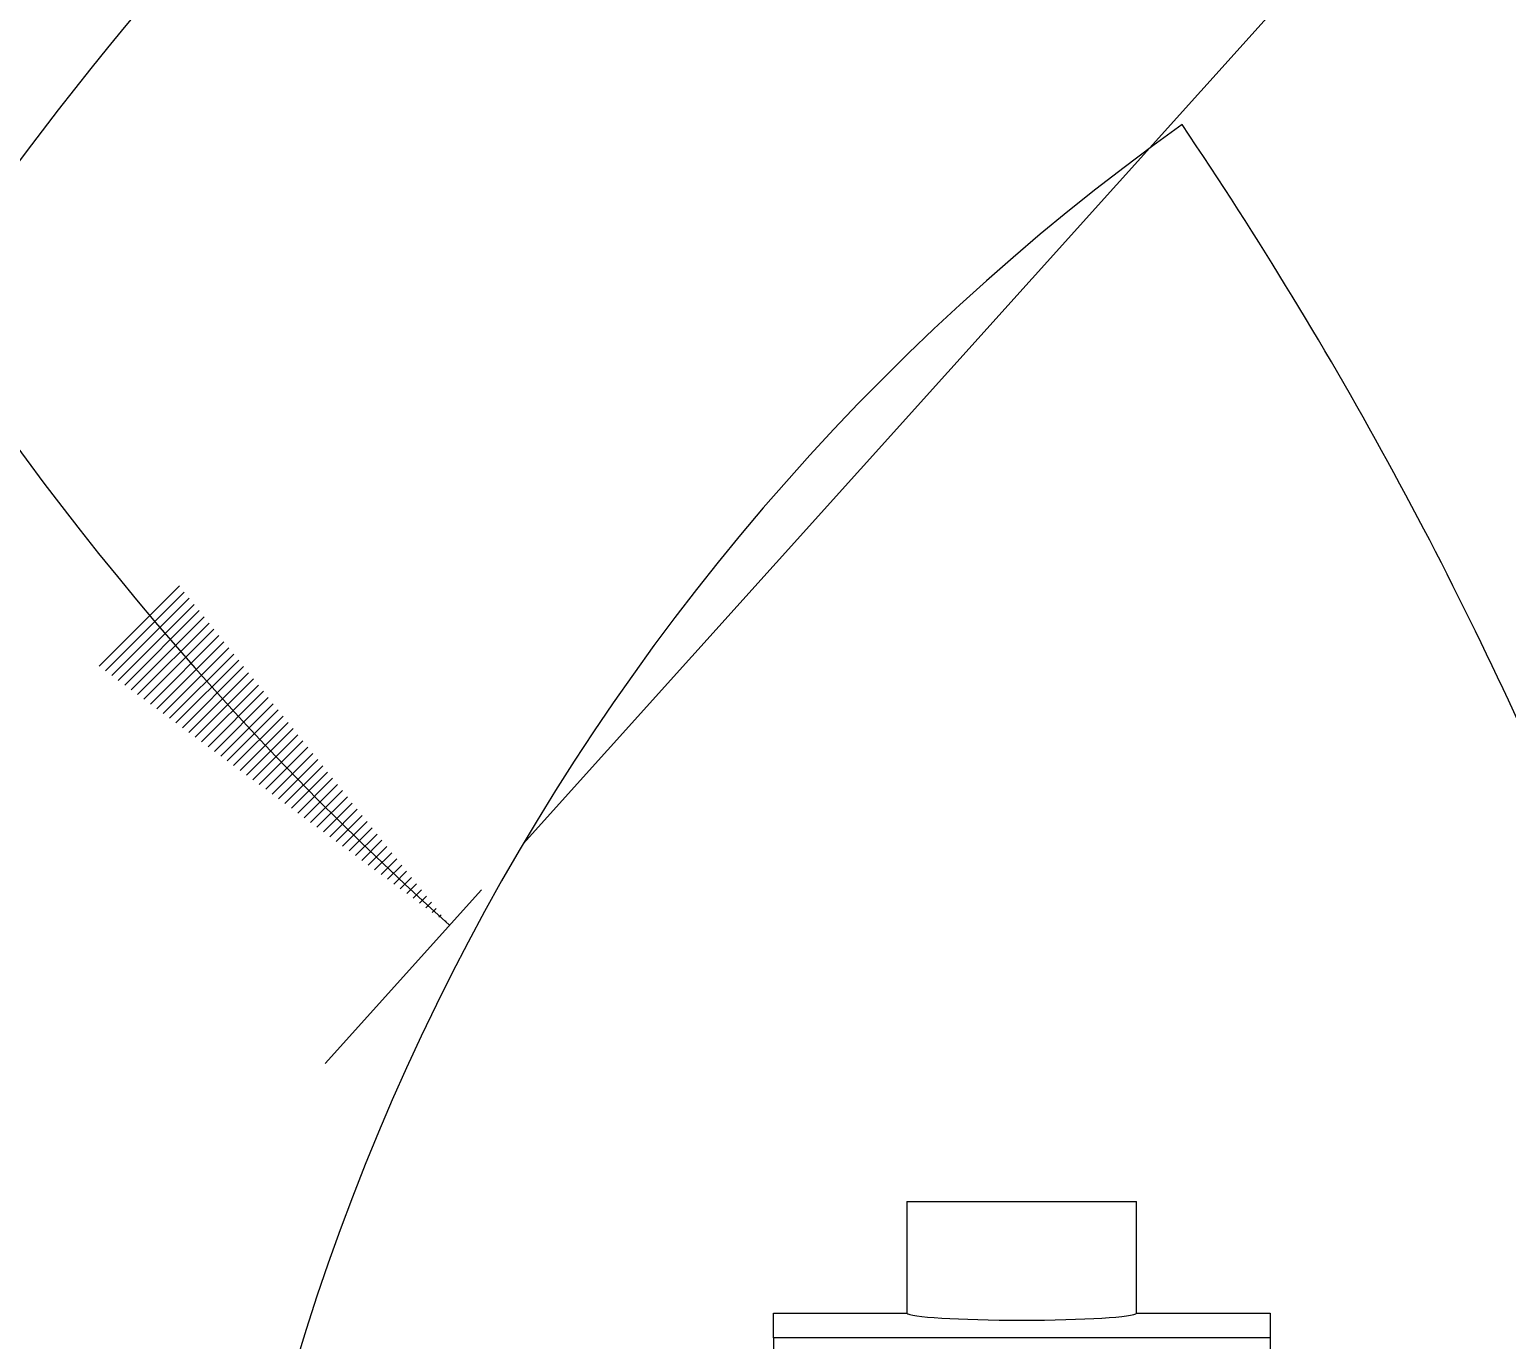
# Model space of a CAD drawing. Header units: millimetres. Extents: x 0 to 594, y 0 to 532.
# Drawn here: x 142.79 to 154.69, y 290.05 to 300.6 of the extents above; entities that cross this region are included whole.
import ezdxf
from ezdxf.lldxf.tags import DXFTag

# ---------------------------------------------------------------- set-up
doc = ezdxf.new("R2010")
doc.units = ezdxf.units.MM
for name, color, linetype, true_color in [('1', 7, 'Continuous', 0xffffff), ('10', 7, 'Continuous', 0xffffff), ('11', 7, 'Continuous', 0xffffff), ('2', 7, 'Continuous', 0xffffff)]:
    doc.layers.add(name, color=color, linetype=linetype, true_color=true_color)
doc.styles.add('iso-1', font='isocp.shx')
tags = doc.linetypes.add('DASHED', pattern=[25.72, 12.86, -12.86]).pattern_tags.tags
tags[6:7] = [DXFTag(74, 4), DXFTag(75, 0), DXFTag(340, '0'), DXFTag(46, 0.0), DXFTag(50, 0.0), DXFTag(44, 0.0), DXFTag(45, 0.0)]
tags[4:5] = [DXFTag(74, 4), DXFTag(75, 0), DXFTag(340, '0'), DXFTag(46, 0.0), DXFTag(50, 0.0), DXFTag(44, 0.0), DXFTag(45, 0.0)]
doc.dimstyles.get("Standard").update_dxf_attribs({"dimtxt": 0.18, "dimasz": 0.18, "dimexe": 0.18, "dimexo": 0.0625, "dimgap": 0.09, "dimtad": 0, "dimtih": 1, "dimtoh": 1, "dimdec": 4, "dimzin": 0, "dimdsep": 46, "dimtxsty": 'Standard', "dimcen": 0.09, "dimadec": 0, "dimazin": 0, "dimtfac": 1, "dimtdec": 4, "dimtofl": 0, "dimtmove": 0, "dimatfit": 3, "dimfxl": 1, "dimtolj": 1, "dimtzin": 0, "dimarcsym": 0})

# ---------------------------------------------------------------- blocks, each defined once
blk = doc.blocks.new('_U8')
at = {"layer": '1', "color": 250, "lineweight": 13}
for p, q in [((162.604778, 323.399195), (74.625292, 323.399195)), ((76.125292, 284.399195), (76.125292, 323.399195)), ((154.604778, 284.399195), (74.625292, 284.399195))]:
    blk.add_line(p, q, dxfattribs=at)
at = {"layer": '1', "color": 250, "lineweight": 18}
for points in [[(76.125292, 323.399195), (76.586075, 319.899197), (75.664508, 319.899193), (76.125292, 323.399195)], [(76.125292, 284.399195), (75.664508, 287.899193), (76.586075, 287.899197), (76.125292, 284.399195)]]:
    blk.add_solid(points, dxfattribs=at)
at = {"layer": '1', "color": 250, "linetype": 'Continuous', "lineweight": 18, "insert": (75.554239, 301.508142), "char_height": 3.5, "attachment_point": 7, "rotation": 90, "line_spacing_factor": 0.963855, "style": 'iso-1'}
blk.add_mtext('\\W0.6850;780', dxfattribs=at)
blk = doc.blocks.new('_U10')
at = {"layer": '1', "color": 250, "lineweight": 13}
for p, q in [((162.604778, 323.399195), (60.03289, 323.399195)), ((61.53289, 323.399195), (61.53289, 258.399195)), ((145.141402, 258.399195), (60.03289, 258.399195))]:
    blk.add_line(p, q, dxfattribs=at)
at = {"layer": '1', "color": 250, "lineweight": 18}
for points in [[(61.53289, 323.399195), (61.993674, 319.899197), (61.072106, 319.899193), (61.53289, 323.399195)], [(61.53289, 258.399195), (61.072106, 261.899193), (61.993674, 261.899197), (61.53289, 258.399195)]]:
    blk.add_solid(points, dxfattribs=at)
at = {"layer": '1', "color": 250, "linetype": 'Continuous', "lineweight": 18, "insert": (59.430587, 284.1488), "char_height": 3.5, "attachment_point": 7, "rotation": 90, "line_spacing_factor": 0.963855, "style": 'iso-1'}
blk.add_mtext('\\W0.7403;{\\H1.88x;(}1300{\\H1.88x;)}', dxfattribs=at)
blk = doc.blocks.new('_U14')
at = {"layer": '1', "color": 250, "lineweight": 13}
blk.add_arc((163.104778, 284.399195), 25.405151, 0, 184.999943, dxfattribs=at)

msp = doc.modelspace()

# ---------------------------------------------------------------- hatches: boundary and pattern name
at = {"layer": '1', "linetype": 'Continuous', "lineweight": 13}
h = msp.add_hatch(dxfattribs=at)
h.set_pattern_fill('ANSI31', color=250, scale=0.02, style=0)
h.paths.add_polyline_path([(146.17311, 293.3861), (143.33454, 295.48486), (143.97445, 296.14803)], flags=0)

# ---------------------------------------------------------------- linework, layer by layer
at = {"layer": '1', "color": 250, "linetype": 'Continuous', "lineweight": 13}
msp.add_line((146.42977, 293.67115), (145.16942, 292.27139), dxfattribs=at)
msp.add_arc((163.10478, 312.19062), 25.30398, 90, 228, dxfattribs=at)
at = {"layer": '10', "color": 250, "linetype": 'Continuous', "lineweight": 18}
for centre, radius, start, end in [((163.10478, 284.3992), 72.5978, 295, 185), ((163.10478, 284.3992), 18.97387, 125.547541, 235.547541), ((124.25319, 281.00012), 33.5978, 22.898751, 34.101249)]:
    msp.add_arc(centre, radius, start, end, dxfattribs=at)
at = {"layer": '11', "color": 250, "linetype": 'DASHED', "lineweight": 18}
msp.add_line((146.76434, 294.04272), (168.67836, 318.38072), dxfattribs=at)
at = {"layer": '2', "color": 250, "linetype": 'Continuous', "lineweight": 18}
for p, q in [((149.85719, 291.1617), (149.85719, 290.26169)), ((149.85719, 291.1617), (151.70719, 291.1617)), ((151.70719, 290.26169), (151.70719, 291.1617)), ((148.78219, 290.26169), (149.85753, 290.26169)), ((148.78219, 290.06169), (148.78219, 290.26169)), ((151.70685, 290.26169), (152.78219, 290.26169)), ((152.78219, 290.26169), (152.78219, 290.06169)), ((148.78219, 290.06169), (148.78219, 279.31169)), ((152.78219, 290.06169), (148.78219, 290.06169)), ((152.78219, 290.06169), (152.78219, 279.31169))]:
    msp.add_line(p, q, dxfattribs=at)
msp.add_ellipse((150.78219, 290.26328), major_axis=(0.925, 0), ratio=0.063492, start_param=3.16862297, end_param=6.25615499, dxfattribs=at)

# ---------------------------------------------------------------- block references
at = {"layer": '1', "color": 250, "linetype": 'Continuous', "lineweight": 18}
msp.add_blockref('_U14', (0, 0), dxfattribs=at)

# ---------------------------------------------------------------- dimensions: what is measured, and where the dimension line sits
dim = msp.add_linear_dim(base=(61.53289, 258.3992), p1=(163.10478, 323.3992), p2=(146.97978, 258.3992), angle=90, text='\\C250;{\\H1.88x;(}1300{\\H1.88x;)}', dimstyle='Standard', override={"dimtxt": 3.5, "dimasz": 3.5, "dimexe": 1.5, "dimexo": 0.5, "dimgap": 1.75, "dimtad": 1, "dimtih": 0, "dimtoh": 0, "dimdec": 1, "dimlfac": 1, "dimzin": 8, "dimdsep": 46, "dimlunit": 2, "dimpost": '', "dimtxsty": 'iso-1', "dimsah": 1, "dimse1": 0, "dimse2": 0, "dimsd1": 0, "dimsd2": 0, "dimclrd": 250, "dimclre": 250, "dimclrt": 250, "dimtm": -0.1, "dimtfac": 0.7, "dimtdec": 2, "dimtofl": 1, "dimtmove": 0, "dimatfit": 2, "dimtzin": 8, "dimlwd": 13, "dimlwe": 13}, dxfattribs=at)
dim.commit()
dim.dimension.update_dxf_attribs({"geometry": '_U10', "text_midpoint": (61.53289, 290.8992), "dimtype": 160})
dim = msp.add_linear_dim(base=(76.12529, 323.3992), p1=(155.10478, 284.3992), p2=(163.10478, 323.3992), angle=90, dimstyle='Standard', override={"dimtxt": 3.5, "dimasz": 3.5, "dimexe": 1.5, "dimexo": 0.5, "dimgap": 1.75, "dimtad": 1, "dimtih": 0, "dimtoh": 0, "dimdec": 1, "dimlfac": 20, "dimzin": 8, "dimdsep": 46, "dimlunit": 2, "dimtxsty": 'iso-1', "dimsah": 1, "dimse1": 0, "dimse2": 0, "dimsd1": 0, "dimsd2": 0, "dimclrd": 250, "dimclre": 250, "dimclrt": 250, "dimtol": 0, "dimtm": -0.1, "dimtfac": 0.7, "dimtdec": 2, "dimtofl": 1, "dimtmove": 0, "dimatfit": 2, "dimtzin": 8, "dimlwd": 13, "dimlwe": 13}, dxfattribs=at)
dim.commit()
dim.dimension.update_dxf_attribs({"geometry": '_U8', "text_midpoint": (76.12529, 303.8992), "dimtype": 160})

doc.saveas('drawing.dxf')
